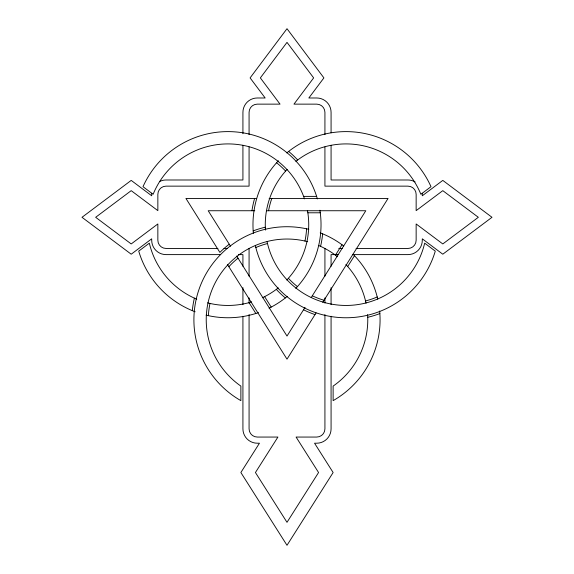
<?xml version="1.0" encoding="UTF-8"?>
<svg xmlns="http://www.w3.org/2000/svg" width="574" height="574" viewBox="0 0 574 574"><rect width="100%" height="100%" fill="white"/><g stroke="black" fill="none" stroke-linecap="round" stroke-linejoin="round"><path stroke-width="0.86" d="M335.438 255.172L342.011 244.725M305.038 307.37L287 336.055L236.682 256.033M311.208 297.554L365.803 210.737L266.408 210.737M316.08 312.916L287 359.159L227.412 264.399M322.753 302.304L388.067 198.439L269.113 198.439M347.686 266.501L354.481 255.703M303.61 196.387L316.626 196.387M256.592 198.439L185.933 198.439L219.871 252.409A95.119 95.119 0 0 1 229.248 244.215M254.763 210.737L208.197 210.737L230.511 246.217M307.851 212.789L320.27 212.789M217.941 248.463L166.051 248.463A8.201 8.201 0 0 1 157.85 240.262L157.85 223.96L131.202 243.95L95.664 217.302L131.202 190.647L157.85 210.636L157.85 194.342A8.201 8.201 0 0 1 166.051 186.141L249.073 186.141L249.073 146.937M223.996 248.463L227.455 248.463M338.76 248.463L342.219 248.463M356.059 248.463L407.949 248.463A8.201 8.201 0 0 0 416.15 240.262L416.15 223.96L442.798 243.95L478.336 217.302L442.798 190.647L416.15 210.636L416.15 194.342A8.201 8.201 0 0 0 407.949 186.141L324.927 186.141L324.927 146.937M220.574 254.612L166.051 254.612A14.35 14.35 0 0 1 151.701 240.262L151.701 238.827L131.202 254.203L82.003 217.302L131.202 180.401L151.701 195.777L151.701 194.342A14.35 14.35 0 0 1 151.737 193.266M238.454 254.612L242.924 254.612L242.924 266.228M338.229 254.612L331.076 254.612L331.076 266.228M352.529 254.612L407.949 254.612A14.35 14.35 0 0 0 422.299 240.262L422.299 238.827L442.798 254.203L491.997 217.302L442.798 180.401L422.299 195.777L422.299 194.342A14.35 14.35 0 0 0 422.263 193.266M264.636 296.643L271.208 307.09M249.044 302.649L255.846 313.476M331.076 132.816L331.076 112.339A14.35 14.35 0 0 0 316.726 97.989L308.834 97.989L323.901 77.899L287 28.7L250.099 77.899L265.166 97.989L257.274 97.989A14.35 14.35 0 0 0 242.924 112.339L242.924 133.706M331.076 145.272L331.076 179.992L407.949 179.992A14.35 14.35 0 0 1 415.124 181.915M331.076 287.674L331.076 304.651M331.076 316.267L331.076 428.857A14.35 14.35 0 0 1 316.726 443.207L314.545 443.207L333.128 472.524L287 545.3L240.872 472.524L259.455 443.207L257.274 443.207A14.35 14.35 0 0 1 242.924 428.857L242.924 316.267M324.927 134.632L324.927 112.339A8.201 8.201 0 0 0 316.726 104.138L293.967 104.138L313.648 77.899L287 42.368L260.352 77.899L280.033 104.138L257.274 104.138A8.201 8.201 0 0 0 249.073 112.339L249.073 134.632M324.927 248.463L324.927 276.216M324.927 297.899L324.927 303.101M324.927 314.545L324.927 428.857A8.201 8.201 0 0 1 316.726 437.058L296.084 437.058L318.563 472.524L287 522.326L255.437 472.524L277.916 437.058L257.274 437.058A8.201 8.201 0 0 1 249.073 428.857L249.073 314.545M249.073 248.463L249.073 276.216M249.073 297.899L249.073 303.101M242.924 145.272L242.924 179.992L166.051 179.992A14.35 14.35 0 0 0 159.823 181.413M242.924 287.674L242.924 304.651M379.658 311.051A93.067 93.067 0 0 1 333.128 400.638L333.128 386.101A80.769 80.769 0 0 0 367.604 314.581M308.834 229.327A93.067 93.067 0 0 0 240.872 400.638L240.872 386.101A80.769 80.769 0 0 1 307.693 241.726M320.227 232.865A93.067 93.067 0 0 1 343.754 246.038M353.146 254.325A93.067 93.067 0 0 1 377.757 299.19M322.638 233.826A95.119 95.119 0 0 1 320.579 246.339M288.636 151.421A95.119 95.119 0 0 1 297.691 159.981M318.376 245.371A80.769 80.769 0 0 1 337.433 256.714M345.9 264.535A80.769 80.769 0 0 1 366.04 303.187M377.226 296.959A78.717 78.717 0 0 1 365.538 300.948M324.037 300.259A78.717 78.717 0 0 1 312.306 295.804M297.44 286.605A78.717 78.717 0 0 1 288.385 278.275M268.567 210.737A78.717 78.717 0 0 1 271.825 198.439M255.358 245.629A93.067 93.067 0 0 0 435.279 251.118L424.667 243.161A80.769 80.769 0 0 1 267.097 241.754M253.378 233.353A93.067 93.067 0 0 1 278.419 160.734M286.792 152.906A93.067 93.067 0 0 1 431.002 186.686L420.871 194.285A80.769 80.769 0 0 0 295.904 161.359M208.391 315.671A78.717 78.717 0 0 1 209.998 303.431M228.868 266.716A78.717 78.717 0 0 1 238.023 258.171M255.817 247.523A78.717 78.717 0 0 1 267.498 243.534M265.453 230.102A80.769 80.769 0 0 1 287.151 169.395M307.47 210.486A80.769 80.769 0 0 1 286.785 280.033M278.254 287.875A80.769 80.769 0 0 1 262.318 297.777M251.692 301.881A80.769 80.769 0 0 1 207.594 302.842M196.76 299.183A80.769 80.769 0 0 1 149.333 243.161L138.721 251.118A93.067 93.067 0 0 0 195.174 311.782M304.493 198.869A80.769 80.769 0 0 0 153.129 194.285L142.998 186.686A93.067 93.067 0 0 1 317.4 198.948M319.905 210.256A93.067 93.067 0 0 1 295.797 288.399M287.316 296.363A93.067 93.067 0 0 1 269.048 308.188M258.494 312.6A93.067 93.067 0 0 1 206.066 315.14M306.573 228.811A78.717 78.717 0 0 1 304.959 241.051M276.56 162.758A78.717 78.717 0 0 1 285.615 171.081M192.319 310.656A95.119 95.119 0 0 1 194.378 298.136M253.177 230.899A95.119 95.119 0 0 1 265.31 227.189M379.859 313.583A95.119 95.119 0 0 1 367.733 317.293M315.018 314.602A95.119 95.119 0 0 1 303.524 309.773M285.364 297.935A95.119 95.119 0 0 1 276.309 289.375M251.95 210.737A95.119 95.119 0 0 1 254.612 198.439"/></g></svg>
